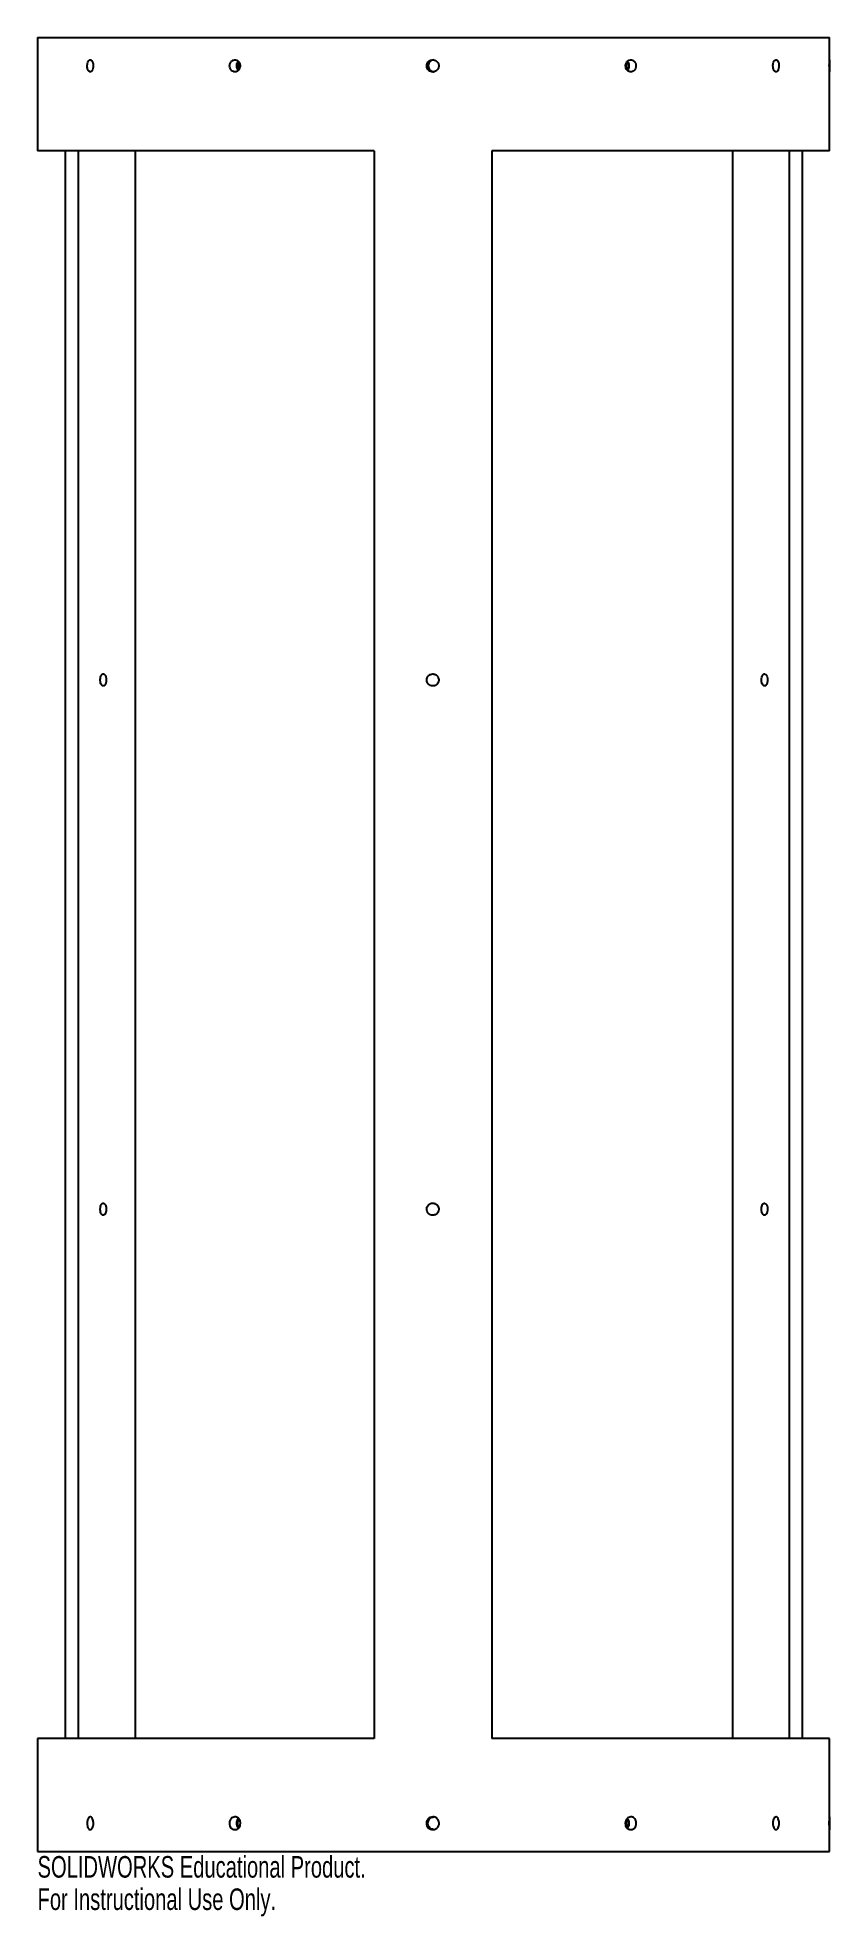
# Model space of a CAD drawing. Header units: inches. Extents: x -3.5 to 3.5, y -8.6 to 8.
import ezdxf

# ---------------------------------------------------------------- set-up
doc = ezdxf.new("R2010")
doc.units = ezdxf.units.IN
doc.header["$MEASUREMENT"] = 0
doc.styles.add('SLDTEXTSTYLE0', font='TXT', dxfattribs={"width": 0.7})

msp = doc.modelspace()

# ---------------------------------------------------------------- linework, layer by layer
at = {"color": 7, "linetype": 'Continuous', "lineweight": 25}
for p, q in [((-3.5, 8.015), (-3.5, 7.818)), ((-3.5, 8.015), (3.5, 8.015)), ((3.5, 7.818), (3.5, 8.015)), ((-3.5, 7.712), (-3.5, 7.015)), ((3.5, 7.015), (3.5, 7.712)), ((-0.525, 7.015), (-3.5, 7.015)), ((-3.256, 7.015), (-3.256, -7.015)), ((-3.14, 7.015), (-3.14, -7.015)), ((-2.636, 7.015), (-2.636, -7.015)), ((-0.525, 7.015), (-0.525, -7.015)), ((3.5, 7.015), (0.517, 7.015)), ((0.517, 7.015), (0.517, -7.015)), ((2.642, 7.015), (2.642, -7.015)), ((3.143, 7.015), (3.143, -7.015)), ((3.259, 7.015), (3.259, -7.015)), ((-3.5, -7.015), (-3.5, -7.709)), ((-0.525, -7.015), (-3.5, -7.015)), ((3.5, -7.015), (0.517, -7.015)), ((3.5, -7.709), (3.5, -7.015)), ((-3.5, -7.82), (-3.5, -8.015)), ((3.5, -8.015), (3.5, -7.82)), ((-3.5, -8.015), (3.5, -8.015))]:
    msp.add_line(p, q, dxfattribs=at)
for points, knots in [([(-3.5, 7.818), (-3.5, 7.818), (-3.5, 7.817), (-3.5, 7.816), (-3.5, 7.815), (-3.5, 7.813), (-3.5, 7.81), (-3.5, 7.808), (-3.5, 7.805), (-3.5, 7.802), (-3.5, 7.799), (-3.5, 7.795), (-3.5, 7.791), (-3.5, 7.787), (-3.5, 7.783), (-3.5, 7.778), (-3.5, 7.774), (-3.5, 7.77), (-3.5, 7.762), (-3.5, 7.748), (-3.5, 7.733), (-3.5, 7.722), (-3.5, 7.717), (-3.5, 7.713), (-3.5, 7.713), (-3.5, 7.712)], [0, 0, 0, 0, 0.029472, 0.058943, 0.088415, 0.117886, 0.147358, 0.17683, 0.206301, 0.235773, 0.265245, 0.294717, 0.324189, 0.353661, 0.383133, 0.412605, 0.442077, 0.471549, 0.501022, 0.583942, 0.749852, 0.826754, 0.894087, 0.951839, 1, 1, 1, 1]), ([(-3.031, 7.712), (-3.033, 7.712), (-3.035, 7.712), (-3.039, 7.712), (-3.04, 7.713), (-3.046, 7.716), (-3.049, 7.72), (-3.053, 7.728), (-3.054, 7.73), (-3.057, 7.736), (-3.058, 7.74), (-3.06, 7.75), (-3.061, 7.757), (-3.061, 7.769), (-3.06, 7.773), (-3.06, 7.78), (-3.059, 7.783), (-3.057, 7.794), (-3.055, 7.8), (-3.05, 7.807), (-3.049, 7.81), (-3.046, 7.813), (-3.044, 7.815), (-3.039, 7.818), (-3.035, 7.819), (-3.031, 7.818)], [0, 0, 0, 0, 0.0625, 0.0625, 0.125, 0.125, 0.25, 0.25, 0.3125, 0.3125, 0.375, 0.375, 0.5, 0.5, 0.5625, 0.5625, 0.625, 0.625, 0.75, 0.75, 0.8125, 0.8125, 0.875, 0.875, 1, 1, 1, 1]), ([(-3.031, 7.818), (-3.03, 7.818), (-3.029, 7.817), (-3.027, 7.816), (-3.025, 7.815), (-3.022, 7.813), (-3.02, 7.81), (-3.019, 7.808), (-3.017, 7.805), (-3.015, 7.802), (-3.014, 7.799), (-3.012, 7.795), (-3.011, 7.791), (-3.01, 7.787), (-3.009, 7.783), (-3.008, 7.778), (-3.008, 7.774), (-3.008, 7.77), (-3.007, 7.762), (-3.008, 7.748), (-3.012, 7.733), (-3.018, 7.722), (-3.023, 7.717), (-3.027, 7.713), (-3.03, 7.713), (-3.031, 7.712)], [0, 0, 0, 0, 0.0294716, 0.0589431, 0.0884147, 0.1178863, 0.1473579, 0.1768296, 0.2063013, 0.235773, 0.2652448, 0.2947167, 0.3241886, 0.3536606, 0.3831327, 0.4126048, 0.4420771, 0.4715494, 0.5010219, 0.5839415, 0.7498524, 0.8267537, 0.894087, 0.9518394, 1, 1, 1, 1]), ([(-1.75, 7.712), (-1.753, 7.712), (-1.757, 7.712), (-1.763, 7.712), (-1.766, 7.713), (-1.775, 7.716), (-1.781, 7.72), (-1.789, 7.728), (-1.791, 7.73), (-1.795, 7.736), (-1.796, 7.74), (-1.8, 7.75), (-1.802, 7.757), (-1.802, 7.769), (-1.801, 7.773), (-1.8, 7.78), (-1.799, 7.783), (-1.795, 7.794), (-1.791, 7.8), (-1.784, 7.807), (-1.781, 7.81), (-1.775, 7.813), (-1.772, 7.815), (-1.763, 7.818), (-1.757, 7.819), (-1.75, 7.818)], [0, 0, 0, 0, 0.0625, 0.0625, 0.125, 0.125, 0.25, 0.25, 0.3125, 0.3125, 0.375, 0.375, 0.5, 0.5, 0.5625, 0.5625, 0.625, 0.625, 0.75, 0.75, 0.8125, 0.8125, 0.875, 0.875, 1, 1, 1, 1]), ([(-1.75, 7.818), (-1.749, 7.818), (-1.746, 7.817), (-1.742, 7.816), (-1.739, 7.815), (-1.735, 7.813), (-1.732, 7.81), (-1.728, 7.808), (-1.725, 7.805), (-1.722, 7.802), (-1.72, 7.799), (-1.717, 7.795), (-1.715, 7.791), (-1.714, 7.787), (-1.712, 7.783), (-1.711, 7.778), (-1.71, 7.774), (-1.71, 7.77), (-1.709, 7.762), (-1.711, 7.748), (-1.718, 7.733), (-1.728, 7.722), (-1.736, 7.717), (-1.743, 7.713), (-1.748, 7.713), (-1.75, 7.712)], [0, 0, 0, 0, 0.029472, 0.058943, 0.088415, 0.117886, 0.147358, 0.17683, 0.206301, 0.235773, 0.265245, 0.294717, 0.324189, 0.353661, 0.383133, 0.412605, 0.442077, 0.471549, 0.501022, 0.583942, 0.749852, 0.826754, 0.894087, 0.951839, 1, 1, 1, 1]), ([(-1.724, 7.726), (-1.727, 7.73), (-1.734, 7.738), (-1.739, 7.754), (-1.74, 7.772), (-1.735, 7.789), (-1.729, 7.8), (-1.725, 7.804), (-1.725, 7.804)], [0, 0, 0, 0, 0.171961, 0.378892, 0.585797, 0.792681, 0.999579, 1, 1, 1, 1]), ([(0, 7.712), (-0.004, 7.712), (-0.008, 7.712), (-0.015, 7.712), (-0.019, 7.713), (-0.03, 7.716), (-0.036, 7.72), (-0.045, 7.728), (-0.047, 7.73), (-0.052, 7.736), (-0.054, 7.74), (-0.058, 7.75), (-0.06, 7.757), (-0.06, 7.769), (-0.06, 7.773), (-0.058, 7.78), (-0.057, 7.783), (-0.052, 7.794), (-0.048, 7.8), (-0.039, 7.807), (-0.036, 7.81), (-0.029, 7.813), (-0.026, 7.815), (-0.015, 7.818), (-0.008, 7.819), (0, 7.818)], [0, 0, 0, 0, 0.0625, 0.0625, 0.125, 0.125, 0.25, 0.25, 0.3125, 0.3125, 0.375, 0.375, 0.5, 0.5, 0.5625, 0.5625, 0.625, 0.625, 0.75, 0.75, 0.8125, 0.8125, 0.875, 0.875, 1, 1, 1, 1]), ([(0, 7.818), (-0.006, 7.816), (-0.018, 7.814), (-0.032, 7.803), (-0.043, 7.788), (-0.047, 7.77), (-0.046, 7.752), (-0.039, 7.735), (-0.026, 7.722), (-0.012, 7.714), (-0.002, 7.713), (0.002, 7.713)], [0, 0, 0, 0, 0.115466, 0.230931, 0.346405, 0.46188, 0.577346, 0.692808, 0.808277, 0.923754, 1, 1, 1, 1]), ([(0, 7.818), (0.001, 7.818), (0.004, 7.817), (0.009, 7.816), (0.013, 7.815), (0.017, 7.813), (0.021, 7.81), (0.025, 7.808), (0.029, 7.805), (0.032, 7.802), (0.035, 7.799), (0.037, 7.795), (0.04, 7.791), (0.042, 7.787), (0.044, 7.783), (0.045, 7.778), (0.046, 7.774), (0.046, 7.77), (0.047, 7.762), (0.045, 7.748), (0.037, 7.733), (0.025, 7.722), (0.016, 7.717), (0.008, 7.713), (0.002, 7.713), (0, 7.712)], [0, 0, 0, 0, 0.029472, 0.058943, 0.088415, 0.117886, 0.147358, 0.17683, 0.206301, 0.235773, 0.265245, 0.294717, 0.324189, 0.353661, 0.383133, 0.412605, 0.442077, 0.471549, 0.501022, 0.583942, 0.749852, 0.826754, 0.894087, 0.951839, 1, 1, 1, 1]), ([(1.75, 7.712), (1.747, 7.712), (1.743, 7.712), (1.737, 7.712), (1.734, 7.713), (1.724, 7.716), (1.719, 7.72), (1.711, 7.728), (1.709, 7.73), (1.705, 7.736), (1.703, 7.74), (1.699, 7.75), (1.698, 7.757), (1.698, 7.769), (1.698, 7.773), (1.7, 7.78), (1.701, 7.783), (1.705, 7.794), (1.709, 7.8), (1.716, 7.807), (1.719, 7.81), (1.724, 7.813), (1.727, 7.815), (1.737, 7.818), (1.743, 7.819), (1.75, 7.818)], [0, 0, 0, 0, 0.0625, 0.0625, 0.125, 0.125, 0.25, 0.25, 0.3125, 0.3125, 0.375, 0.375, 0.5, 0.5, 0.5625, 0.5625, 0.625, 0.625, 0.75, 0.75, 0.8125, 0.8125, 0.875, 0.875, 1, 1, 1, 1]), ([(1.713, 7.804), (1.713, 7.803), (1.718, 7.799), (1.724, 7.788), (1.728, 7.77), (1.727, 7.752), (1.722, 7.737), (1.715, 7.729), (1.713, 7.727)], [0, 0, 0, 0, 0.034206, 0.239153, 0.444104, 0.649038, 0.853964, 1, 1, 1, 1]), ([(1.75, 7.818), (1.751, 7.818), (1.754, 7.817), (1.758, 7.816), (1.761, 7.815), (1.765, 7.813), (1.768, 7.81), (1.772, 7.808), (1.775, 7.805), (1.777, 7.802), (1.78, 7.799), (1.782, 7.795), (1.784, 7.791), (1.786, 7.787), (1.788, 7.783), (1.789, 7.778), (1.79, 7.774), (1.79, 7.77), (1.79, 7.762), (1.789, 7.748), (1.782, 7.733), (1.772, 7.722), (1.764, 7.717), (1.757, 7.713), (1.752, 7.713), (1.75, 7.712)], [0, 0, 0, 0, 0.029472, 0.058943, 0.088415, 0.117886, 0.147358, 0.17683, 0.206301, 0.235773, 0.265245, 0.294717, 0.324189, 0.353661, 0.383133, 0.412605, 0.442077, 0.471549, 0.501022, 0.583942, 0.749852, 0.826754, 0.894087, 0.951839, 1, 1, 1, 1]), ([(3.031, 7.712), (3.029, 7.712), (3.027, 7.712), (3.024, 7.712), (3.022, 7.713), (3.016, 7.716), (3.013, 7.72), (3.008, 7.728), (3.007, 7.73), (3.005, 7.736), (3.004, 7.74), (3.002, 7.75), (3.001, 7.757), (3.001, 7.769), (3.001, 7.773), (3.002, 7.78), (3.002, 7.783), (3.005, 7.794), (3.007, 7.8), (3.011, 7.807), (3.013, 7.81), (3.016, 7.813), (3.018, 7.815), (3.023, 7.818), (3.027, 7.819), (3.031, 7.818)], [0, 0, 0, 0, 0.0625, 0.0625, 0.125, 0.125, 0.25, 0.25, 0.3125, 0.3125, 0.375, 0.375, 0.5, 0.5, 0.5625, 0.5625, 0.625, 0.625, 0.75, 0.75, 0.8125, 0.8125, 0.875, 0.875, 1, 1, 1, 1]), ([(3.031, 7.818), (3.032, 7.818), (3.033, 7.817), (3.036, 7.816), (3.038, 7.815), (3.04, 7.813), (3.042, 7.81), (3.044, 7.808), (3.045, 7.805), (3.047, 7.802), (3.048, 7.799), (3.05, 7.795), (3.051, 7.791), (3.052, 7.787), (3.053, 7.783), (3.053, 7.778), (3.054, 7.774), (3.054, 7.77), (3.054, 7.762), (3.053, 7.748), (3.049, 7.733), (3.044, 7.722), (3.039, 7.717), (3.035, 7.713), (3.032, 7.713), (3.031, 7.712)], [0, 0, 0, 0, 0.0294716, 0.0589431, 0.0884147, 0.1178863, 0.1473579, 0.1768296, 0.2063013, 0.235773, 0.2652448, 0.2947167, 0.3241886, 0.3536606, 0.3831327, 0.4126048, 0.4420771, 0.4715494, 0.5010219, 0.5839415, 0.7498524, 0.8267537, 0.894087, 0.9518394, 1, 1, 1, 1]), ([(3.5, 7.712), (3.5, 7.712), (3.5, 7.712), (3.5, 7.712), (3.5, 7.713), (3.5, 7.716), (3.5, 7.72), (3.5, 7.728), (3.5, 7.73), (3.5, 7.736), (3.5, 7.74), (3.5, 7.75), (3.499, 7.757), (3.499, 7.769), (3.499, 7.773), (3.5, 7.78), (3.5, 7.783), (3.5, 7.794), (3.5, 7.8), (3.5, 7.807), (3.5, 7.81), (3.5, 7.813), (3.5, 7.815), (3.5, 7.818), (3.5, 7.819), (3.5, 7.818)], [0, 0, 0, 0, 0.0625, 0.0625, 0.125, 0.125, 0.25, 0.25, 0.3125, 0.3125, 0.375, 0.375, 0.5, 0.5, 0.5625, 0.5625, 0.625, 0.625, 0.75, 0.75, 0.8125, 0.8125, 0.875, 0.875, 1, 1, 1, 1]), ([(3.5, 7.818), (3.5, 7.818), (3.5, 7.817), (3.5, 7.816), (3.5, 7.815), (3.5, 7.813), (3.5, 7.81), (3.5, 7.808), (3.5, 7.805), (3.5, 7.802), (3.5, 7.799), (3.5, 7.795), (3.5, 7.791), (3.5, 7.787), (3.5, 7.783), (3.5, 7.778), (3.5, 7.774), (3.5, 7.77), (3.5, 7.762), (3.5, 7.748), (3.5, 7.733), (3.5, 7.722), (3.5, 7.717), (3.5, 7.713), (3.5, 7.713), (3.5, 7.712)], [0, 0, 0, 0, 0.029472, 0.058943, 0.088415, 0.117886, 0.147358, 0.17683, 0.206301, 0.235773, 0.265245, 0.294717, 0.324189, 0.353661, 0.383133, 0.412605, 0.442077, 0.471549, 0.501022, 0.583942, 0.749852, 0.826754, 0.894087, 0.951839, 1, 1, 1, 1]), ([(-1.719, 7.795), (-1.72, 7.793), (-1.725, 7.785), (-1.728, 7.77), (-1.727, 7.752), (-1.723, 7.74), (-1.719, 7.735), (-1.719, 7.734)], [0, 0, 0, 0, 0.149001, 0.419417, 0.689811, 0.960195, 1, 1, 1, 1]), ([(1.719, 7.734), (1.717, 7.736), (1.713, 7.742), (1.711, 7.751), (1.71, 7.759), (1.709, 7.77), (1.711, 7.783), (1.716, 7.792), (1.719, 7.795)], [0, 0, 0, 0, 0.142571, 0.312231, 0.433097, 0.505059, 0.79436, 1, 1, 1, 1]), ([(-2.923, 2.391), (-2.926, 2.39), (-2.93, 2.388), (-2.934, 2.383), (-2.936, 2.381), (-2.938, 2.376), (-2.939, 2.374), (-2.942, 2.365), (-2.944, 2.359), (-2.946, 2.346), (-2.946, 2.339), (-2.945, 2.328), (-2.945, 2.325), (-2.944, 2.318), (-2.943, 2.315), (-2.941, 2.306), (-2.938, 2.301), (-2.933, 2.292), (-2.93, 2.289), (-2.925, 2.286), (-2.923, 2.285), (-2.92, 2.285), (-2.918, 2.285), (-2.913, 2.286), (-2.909, 2.289), (-2.903, 2.295), (-2.9, 2.3), (-2.897, 2.308), (-2.896, 2.311), (-2.895, 2.318), (-2.894, 2.321), (-2.893, 2.328), (-2.893, 2.331), (-2.892, 2.338), (-2.892, 2.341), (-2.893, 2.352), (-2.894, 2.359), (-2.897, 2.368), (-2.898, 2.371), (-2.9, 2.376), (-2.902, 2.378), (-2.906, 2.385), (-2.909, 2.388), (-2.916, 2.392), (-2.919, 2.392), (-2.923, 2.391)], [0, 0, 0, 0, 0.0625, 0.0625, 0.09375, 0.09375, 0.125, 0.125, 0.1875, 0.1875, 0.25, 0.25, 0.28125, 0.28125, 0.3125, 0.3125, 0.375, 0.375, 0.4375, 0.4375, 0.46875, 0.46875, 0.5, 0.5, 0.5625, 0.5625, 0.625, 0.625, 0.65625, 0.65625, 0.6875, 0.6875, 0.71875, 0.71875, 0.75, 0.75, 0.8125, 0.8125, 0.84375, 0.84375, 0.875, 0.875, 0.9375, 0.9375, 1, 1, 1, 1]), ([(-0.06, 2.338), (-0.06, 2.331), (-0.059, 2.324), (-0.055, 2.315), (-0.053, 2.312), (-0.049, 2.306), (-0.047, 2.303), (-0.039, 2.296), (-0.033, 2.292), (-0.021, 2.286), (-0.014, 2.285), (-0.003, 2.285), (0, 2.285), (0.007, 2.287), (0.01, 2.288), (0.02, 2.292), (0.026, 2.296), (0.036, 2.306), (0.04, 2.311), (0.044, 2.321), (0.045, 2.324), (0.046, 2.331), (0.047, 2.335), (0.047, 2.345), (0.045, 2.352), (0.04, 2.365), (0.036, 2.371), (0.029, 2.378), (0.026, 2.381), (0.02, 2.385), (0.017, 2.386), (0.011, 2.389), (0.007, 2.39), (0, 2.391), (-0.003, 2.392), (-0.014, 2.392), (-0.021, 2.39), (-0.03, 2.386), (-0.033, 2.385), (-0.039, 2.381), (-0.042, 2.378), (-0.049, 2.371), (-0.053, 2.365), (-0.058, 2.352), (-0.06, 2.345), (-0.06, 2.338)], [0, 0, 0, 0, 0.0625, 0.0625, 0.09375, 0.09375, 0.125, 0.125, 0.1875, 0.1875, 0.25, 0.25, 0.28125, 0.28125, 0.3125, 0.3125, 0.375, 0.375, 0.4375, 0.4375, 0.46875, 0.46875, 0.5, 0.5, 0.5625, 0.5625, 0.625, 0.625, 0.65625, 0.65625, 0.6875, 0.6875, 0.71875, 0.71875, 0.75, 0.75, 0.8125, 0.8125, 0.84375, 0.84375, 0.875, 0.875, 0.9375, 0.9375, 1, 1, 1, 1]), ([(2.923, 2.391), (2.919, 2.39), (2.916, 2.388), (2.911, 2.383), (2.91, 2.381), (2.907, 2.376), (2.906, 2.374), (2.903, 2.365), (2.901, 2.359), (2.899, 2.346), (2.899, 2.339), (2.9, 2.328), (2.9, 2.325), (2.901, 2.318), (2.902, 2.315), (2.905, 2.306), (2.907, 2.301), (2.913, 2.292), (2.916, 2.289), (2.921, 2.286), (2.923, 2.285), (2.926, 2.285), (2.928, 2.285), (2.933, 2.286), (2.936, 2.289), (2.942, 2.295), (2.945, 2.3), (2.948, 2.308), (2.949, 2.311), (2.95, 2.318), (2.951, 2.321), (2.952, 2.328), (2.952, 2.331), (2.952, 2.338), (2.952, 2.341), (2.952, 2.352), (2.951, 2.359), (2.948, 2.368), (2.947, 2.371), (2.945, 2.376), (2.944, 2.378), (2.94, 2.385), (2.936, 2.388), (2.93, 2.392), (2.926, 2.392), (2.923, 2.391)], [0, 0, 0, 0, 0.0625, 0.0625, 0.09375, 0.09375, 0.125, 0.125, 0.1875, 0.1875, 0.25, 0.25, 0.28125, 0.28125, 0.3125, 0.3125, 0.375, 0.375, 0.4375, 0.4375, 0.46875, 0.46875, 0.5, 0.5, 0.5625, 0.5625, 0.625, 0.625, 0.65625, 0.65625, 0.6875, 0.6875, 0.71875, 0.71875, 0.75, 0.75, 0.8125, 0.8125, 0.84375, 0.84375, 0.875, 0.875, 0.9375, 0.9375, 1, 1, 1, 1]), ([(-2.923, -2.286), (-2.926, -2.286), (-2.93, -2.289), (-2.934, -2.294), (-2.936, -2.296), (-2.938, -2.3), (-2.939, -2.303), (-2.942, -2.311), (-2.944, -2.318), (-2.946, -2.331), (-2.946, -2.338), (-2.945, -2.348), (-2.945, -2.352), (-2.944, -2.358), (-2.943, -2.362), (-2.941, -2.371), (-2.938, -2.376), (-2.933, -2.385), (-2.93, -2.388), (-2.925, -2.391), (-2.923, -2.391), (-2.92, -2.392), (-2.918, -2.392), (-2.913, -2.39), (-2.909, -2.388), (-2.903, -2.381), (-2.9, -2.377), (-2.897, -2.368), (-2.896, -2.365), (-2.895, -2.359), (-2.894, -2.356), (-2.893, -2.349), (-2.893, -2.346), (-2.892, -2.339), (-2.892, -2.335), (-2.893, -2.325), (-2.894, -2.318), (-2.897, -2.309), (-2.898, -2.306), (-2.9, -2.301), (-2.902, -2.298), (-2.906, -2.292), (-2.909, -2.289), (-2.916, -2.285), (-2.919, -2.285), (-2.923, -2.286)], [0, 0, 0, 0, 0.0625, 0.0625, 0.09375, 0.09375, 0.125, 0.125, 0.1875, 0.1875, 0.25, 0.25, 0.28125, 0.28125, 0.3125, 0.3125, 0.375, 0.375, 0.4375, 0.4375, 0.46875, 0.46875, 0.5, 0.5, 0.5625, 0.5625, 0.625, 0.625, 0.65625, 0.65625, 0.6875, 0.6875, 0.71875, 0.71875, 0.75, 0.75, 0.8125, 0.8125, 0.84375, 0.84375, 0.875, 0.875, 0.9375, 0.9375, 1, 1, 1, 1]), ([(-0.06, -2.338), (-0.06, -2.345), (-0.059, -2.352), (-0.055, -2.362), (-0.053, -2.365), (-0.049, -2.371), (-0.047, -2.374), (-0.039, -2.381), (-0.033, -2.385), (-0.021, -2.39), (-0.014, -2.392), (-0.003, -2.392), (0, -2.391), (0.007, -2.39), (0.01, -2.389), (0.02, -2.385), (0.026, -2.381), (0.036, -2.371), (0.04, -2.365), (0.044, -2.355), (0.045, -2.352), (0.046, -2.345), (0.047, -2.342), (0.047, -2.331), (0.045, -2.324), (0.04, -2.312), (0.036, -2.306), (0.029, -2.298), (0.026, -2.296), (0.02, -2.292), (0.017, -2.29), (0.011, -2.288), (0.007, -2.287), (0, -2.285), (-0.003, -2.285), (-0.014, -2.285), (-0.021, -2.286), (-0.03, -2.29), (-0.033, -2.292), (-0.039, -2.296), (-0.042, -2.298), (-0.049, -2.306), (-0.053, -2.311), (-0.058, -2.324), (-0.06, -2.331), (-0.06, -2.338)], [0, 0, 0, 0, 0.0625, 0.0625, 0.09375, 0.09375, 0.125, 0.125, 0.1875, 0.1875, 0.25, 0.25, 0.28125, 0.28125, 0.3125, 0.3125, 0.375, 0.375, 0.4375, 0.4375, 0.46875, 0.46875, 0.5, 0.5, 0.5625, 0.5625, 0.625, 0.625, 0.65625, 0.65625, 0.6875, 0.6875, 0.71875, 0.71875, 0.75, 0.75, 0.8125, 0.8125, 0.84375, 0.84375, 0.875, 0.875, 0.9375, 0.9375, 1, 1, 1, 1]), ([(2.923, -2.286), (2.919, -2.286), (2.916, -2.289), (2.911, -2.294), (2.91, -2.296), (2.907, -2.3), (2.906, -2.303), (2.903, -2.311), (2.901, -2.318), (2.899, -2.331), (2.899, -2.338), (2.9, -2.348), (2.9, -2.352), (2.901, -2.358), (2.902, -2.362), (2.905, -2.371), (2.907, -2.376), (2.913, -2.385), (2.916, -2.388), (2.921, -2.391), (2.923, -2.391), (2.926, -2.392), (2.928, -2.392), (2.933, -2.39), (2.936, -2.388), (2.942, -2.381), (2.945, -2.377), (2.948, -2.368), (2.949, -2.365), (2.95, -2.359), (2.951, -2.356), (2.952, -2.349), (2.952, -2.346), (2.952, -2.339), (2.952, -2.335), (2.952, -2.325), (2.951, -2.318), (2.948, -2.309), (2.947, -2.306), (2.945, -2.301), (2.944, -2.298), (2.94, -2.292), (2.936, -2.289), (2.93, -2.285), (2.926, -2.285), (2.923, -2.286)], [0, 0, 0, 0, 0.0625, 0.0625, 0.09375, 0.09375, 0.125, 0.125, 0.1875, 0.1875, 0.25, 0.25, 0.28125, 0.28125, 0.3125, 0.3125, 0.375, 0.375, 0.4375, 0.4375, 0.46875, 0.46875, 0.5, 0.5, 0.5625, 0.5625, 0.625, 0.625, 0.65625, 0.65625, 0.6875, 0.6875, 0.71875, 0.71875, 0.75, 0.75, 0.8125, 0.8125, 0.84375, 0.84375, 0.875, 0.875, 0.9375, 0.9375, 1, 1, 1, 1]), ([(-3.5, -7.709), (-3.5, -7.71), (-3.5, -7.713), (-3.5, -7.725), (-3.5, -7.74), (-3.5, -7.759), (-3.5, -7.778), (-3.5, -7.796), (-3.5, -7.81), (-3.5, -7.819), (-3.5, -7.82), (-3.5, -7.82)], [0, 0, 0, 0, 0.115407, 0.231601, 0.347807, 0.464015, 0.580213, 0.696406, 0.812608, 0.928817, 1, 1, 1, 1]), ([(-3.062, -7.765), (-3.062, -7.761), (-3.062, -7.758), (-3.061, -7.75), (-3.061, -7.747), (-3.059, -7.74), (-3.059, -7.737), (-3.057, -7.731), (-3.055, -7.728), (-3.052, -7.72), (-3.048, -7.716), (-3.042, -7.71), (-3.038, -7.709), (-3.033, -7.709), (-3.031, -7.709), (-3.027, -7.71), (-3.025, -7.711), (-3.022, -7.714), (-3.02, -7.716), (-3.017, -7.72), (-3.016, -7.722), (-3.012, -7.73), (-3.01, -7.737), (-3.007, -7.747), (-3.007, -7.75), (-3.006, -7.758), (-3.006, -7.761), (-3.006, -7.772), (-3.007, -7.78), (-3.009, -7.793), (-3.012, -7.8), (-3.016, -7.808), (-3.017, -7.81), (-3.02, -7.814), (-3.022, -7.816), (-3.025, -7.819), (-3.027, -7.82), (-3.031, -7.821), (-3.033, -7.821), (-3.038, -7.822), (-3.042, -7.82), (-3.047, -7.816), (-3.048, -7.814), (-3.051, -7.81), (-3.053, -7.808), (-3.057, -7.8), (-3.059, -7.793), (-3.061, -7.78), (-3.062, -7.772), (-3.062, -7.765)], [0, 0, 0, 0, 0.03125, 0.03125, 0.0625, 0.0625, 0.09375, 0.09375, 0.125, 0.125, 0.1875, 0.1875, 0.25, 0.25, 0.28125, 0.28125, 0.3125, 0.3125, 0.34375, 0.34375, 0.375, 0.375, 0.4375, 0.4375, 0.46875, 0.46875, 0.5, 0.5, 0.5625, 0.5625, 0.625, 0.625, 0.65625, 0.65625, 0.6875, 0.6875, 0.71875, 0.71875, 0.75, 0.75, 0.8125, 0.8125, 0.84375, 0.84375, 0.875, 0.875, 0.9375, 0.9375, 1, 1, 1, 1]), ([(-1.804, -7.765), (-1.804, -7.761), (-1.804, -7.758), (-1.803, -7.75), (-1.802, -7.747), (-1.8, -7.74), (-1.798, -7.737), (-1.794, -7.731), (-1.792, -7.728), (-1.786, -7.72), (-1.78, -7.716), (-1.769, -7.71), (-1.762, -7.709), (-1.753, -7.709), (-1.749, -7.709), (-1.743, -7.71), (-1.74, -7.711), (-1.734, -7.714), (-1.731, -7.716), (-1.726, -7.72), (-1.723, -7.722), (-1.717, -7.73), (-1.713, -7.737), (-1.709, -7.747), (-1.708, -7.75), (-1.707, -7.758), (-1.707, -7.761), (-1.707, -7.772), (-1.708, -7.78), (-1.713, -7.793), (-1.717, -7.8), (-1.723, -7.808), (-1.726, -7.81), (-1.731, -7.814), (-1.734, -7.816), (-1.74, -7.819), (-1.743, -7.82), (-1.749, -7.821), (-1.752, -7.821), (-1.762, -7.822), (-1.768, -7.82), (-1.777, -7.816), (-1.78, -7.814), (-1.785, -7.81), (-1.788, -7.808), (-1.795, -7.8), (-1.798, -7.793), (-1.803, -7.78), (-1.804, -7.772), (-1.804, -7.765)], [0, 0, 0, 0, 0.03125, 0.03125, 0.0625, 0.0625, 0.09375, 0.09375, 0.125, 0.125, 0.1875, 0.1875, 0.25, 0.25, 0.28125, 0.28125, 0.3125, 0.3125, 0.34375, 0.34375, 0.375, 0.375, 0.4375, 0.4375, 0.46875, 0.46875, 0.5, 0.5, 0.5625, 0.5625, 0.625, 0.625, 0.65625, 0.65625, 0.6875, 0.6875, 0.71875, 0.71875, 0.75, 0.75, 0.8125, 0.8125, 0.84375, 0.84375, 0.875, 0.875, 0.9375, 0.9375, 1, 1, 1, 1]), ([(-1.724, -7.722), (-1.727, -7.725), (-1.733, -7.731), (-1.74, -7.746), (-1.743, -7.765), (-1.74, -7.784), (-1.733, -7.799), (-1.727, -7.805), (-1.724, -7.808)], [0, 0, 0, 0, 0.109945, 0.303717, 0.497473, 0.691201, 0.884927, 1, 1, 1, 1]), ([(-1.719, -7.801), (-1.721, -7.797), (-1.727, -7.788), (-1.731, -7.771), (-1.73, -7.752), (-1.725, -7.737), (-1.72, -7.731), (-1.719, -7.729)], [0, 0, 0, 0, 0.180169, 0.421715, 0.663239, 0.904752, 1, 1, 1, 1]), ([(-0.063, -7.765), (-0.063, -7.761), (-0.063, -7.758), (-0.061, -7.75), (-0.06, -7.747), (-0.057, -7.74), (-0.056, -7.737), (-0.052, -7.731), (-0.049, -7.728), (-0.041, -7.72), (-0.035, -7.716), (-0.021, -7.71), (-0.014, -7.709), (-0.003, -7.709), (0.001, -7.709), (0.008, -7.71), (0.012, -7.711), (0.018, -7.714), (0.022, -7.716), (0.028, -7.72), (0.031, -7.722), (0.039, -7.73), (0.043, -7.737), (0.047, -7.747), (0.048, -7.75), (0.049, -7.758), (0.05, -7.761), (0.05, -7.772), (0.048, -7.78), (0.043, -7.793), (0.039, -7.8), (0.031, -7.808), (0.028, -7.81), (0.022, -7.814), (0.018, -7.816), (0.012, -7.819), (0.008, -7.82), (0.001, -7.821), (-0.003, -7.821), (-0.014, -7.822), (-0.021, -7.82), (-0.032, -7.816), (-0.035, -7.814), (-0.041, -7.81), (-0.044, -7.808), (-0.052, -7.8), (-0.056, -7.793), (-0.062, -7.78), (-0.063, -7.772), (-0.063, -7.765)], [0, 0, 0, 0, 0.03125, 0.03125, 0.0625, 0.0625, 0.09375, 0.09375, 0.125, 0.125, 0.1875, 0.1875, 0.25, 0.25, 0.28125, 0.28125, 0.3125, 0.3125, 0.34375, 0.34375, 0.375, 0.375, 0.4375, 0.4375, 0.46875, 0.46875, 0.5, 0.5, 0.5625, 0.5625, 0.625, 0.625, 0.65625, 0.65625, 0.6875, 0.6875, 0.71875, 0.71875, 0.75, 0.75, 0.8125, 0.8125, 0.84375, 0.84375, 0.875, 0.875, 0.9375, 0.9375, 1, 1, 1, 1]), ([(-0.002, -7.821), (-0.007, -7.819), (-0.019, -7.817), (-0.034, -7.805), (-0.045, -7.79), (-0.051, -7.771), (-0.049, -7.752), (-0.042, -7.734), (-0.029, -7.72), (-0.014, -7.711), (-0.004, -7.71), (0, -7.709)], [0, 0, 0, 0, 0.105341, 0.222636, 0.339945, 0.457257, 0.574558, 0.691853, 0.809157, 0.92647, 1, 1, 1, 1]), ([(1.695, -7.765), (1.695, -7.761), (1.695, -7.758), (1.697, -7.75), (1.698, -7.747), (1.7, -7.74), (1.702, -7.737), (1.705, -7.731), (1.707, -7.728), (1.714, -7.72), (1.72, -7.716), (1.731, -7.71), (1.738, -7.709), (1.747, -7.709), (1.751, -7.709), (1.757, -7.71), (1.76, -7.711), (1.766, -7.714), (1.769, -7.716), (1.774, -7.72), (1.776, -7.722), (1.783, -7.73), (1.787, -7.737), (1.791, -7.747), (1.791, -7.75), (1.793, -7.758), (1.793, -7.761), (1.793, -7.772), (1.792, -7.78), (1.787, -7.793), (1.783, -7.8), (1.777, -7.808), (1.774, -7.81), (1.769, -7.814), (1.766, -7.816), (1.76, -7.819), (1.757, -7.82), (1.751, -7.821), (1.748, -7.821), (1.738, -7.822), (1.731, -7.82), (1.723, -7.816), (1.72, -7.814), (1.714, -7.81), (1.712, -7.808), (1.705, -7.8), (1.701, -7.793), (1.696, -7.78), (1.695, -7.772), (1.695, -7.765)], [0, 0, 0, 0, 0.03125, 0.03125, 0.0625, 0.0625, 0.09375, 0.09375, 0.125, 0.125, 0.1875, 0.1875, 0.25, 0.25, 0.28125, 0.28125, 0.3125, 0.3125, 0.34375, 0.34375, 0.375, 0.375, 0.4375, 0.4375, 0.46875, 0.46875, 0.5, 0.5, 0.5625, 0.5625, 0.625, 0.625, 0.65625, 0.65625, 0.6875, 0.6875, 0.71875, 0.71875, 0.75, 0.75, 0.8125, 0.8125, 0.84375, 0.84375, 0.875, 0.875, 0.9375, 0.9375, 1, 1, 1, 1]), ([(1.719, -7.729), (1.716, -7.733), (1.71, -7.742), (1.706, -7.759), (1.707, -7.778), (1.712, -7.793), (1.717, -7.799), (1.719, -7.801)], [0, 0, 0, 0, 0.181744, 0.423327, 0.664889, 0.90644, 1, 1, 1, 1]), ([(1.713, -7.808), (1.714, -7.807), (1.72, -7.802), (1.726, -7.79), (1.731, -7.771), (1.73, -7.752), (1.724, -7.734), (1.717, -7.726), (1.713, -7.722)], [0, 0, 0, 0, 0.055212, 0.248637, 0.442067, 0.635479, 0.828882, 1, 1, 1, 1]), ([(2.999, -7.765), (2.999, -7.761), (2.999, -7.758), (3, -7.75), (3.001, -7.747), (3.002, -7.74), (3.003, -7.737), (3.005, -7.731), (3.006, -7.728), (3.01, -7.72), (3.013, -7.716), (3.02, -7.71), (3.024, -7.709), (3.03, -7.709), (3.031, -7.709), (3.035, -7.71), (3.037, -7.711), (3.04, -7.714), (3.042, -7.716), (3.045, -7.72), (3.046, -7.722), (3.05, -7.73), (3.052, -7.737), (3.054, -7.747), (3.055, -7.75), (3.056, -7.758), (3.056, -7.761), (3.056, -7.772), (3.055, -7.78), (3.052, -7.793), (3.05, -7.8), (3.046, -7.808), (3.045, -7.81), (3.042, -7.814), (3.04, -7.816), (3.037, -7.819), (3.035, -7.82), (3.031, -7.821), (3.03, -7.821), (3.024, -7.822), (3.02, -7.82), (3.015, -7.816), (3.013, -7.814), (3.01, -7.81), (3.009, -7.808), (3.005, -7.8), (3.003, -7.793), (3, -7.78), (2.999, -7.772), (2.999, -7.765)], [0, 0, 0, 0, 0.03125, 0.03125, 0.0625, 0.0625, 0.09375, 0.09375, 0.125, 0.125, 0.1875, 0.1875, 0.25, 0.25, 0.28125, 0.28125, 0.3125, 0.3125, 0.34375, 0.34375, 0.375, 0.375, 0.4375, 0.4375, 0.46875, 0.46875, 0.5, 0.5, 0.5625, 0.5625, 0.625, 0.625, 0.65625, 0.65625, 0.6875, 0.6875, 0.71875, 0.71875, 0.75, 0.75, 0.8125, 0.8125, 0.84375, 0.84375, 0.875, 0.875, 0.9375, 0.9375, 1, 1, 1, 1]), ([(3.499, -7.765), (3.499, -7.76), (3.499, -7.755), (3.499, -7.745), (3.5, -7.74), (3.5, -7.727), (3.5, -7.719), (3.5, -7.71), (3.5, -7.708), (3.5, -7.709), (3.5, -7.71), (3.5, -7.714), (3.5, -7.716), (3.5, -7.722), (3.5, -7.726), (3.5, -7.734), (3.5, -7.738), (3.5, -7.753), (3.5, -7.763), (3.5, -7.783), (3.5, -7.793), (3.5, -7.805), (3.5, -7.809), (3.5, -7.815), (3.5, -7.817), (3.5, -7.819)], [0, 0, 0, 0, 0.0625, 0.0625, 0.125, 0.125, 0.25, 0.25, 0.375, 0.375, 0.4375, 0.4375, 0.5, 0.5, 0.5625, 0.5625, 0.625, 0.625, 0.75, 0.75, 0.875, 0.875, 0.9375, 0.9375, 1, 1, 1, 1]), ([(3.5, -7.82), (3.5, -7.821), (3.5, -7.823), (3.5, -7.819), (3.5, -7.81), (3.5, -7.795), (3.499, -7.779), (3.499, -7.769), (3.499, -7.765)], [0, 0, 0, 0, 0.077266, 0.276684, 0.476107, 0.675556, 0.875012, 1, 1, 1, 1])]:
    msp.add_open_spline(points, degree=3, knots=knots, dxfattribs=at)

# ---------------------------------------------------------------- texts
at = {"color": 7, "linetype": 'Continuous', "char_height": 0.1903, "attachment_point": 1, "style": 'SLDTEXTSTYLE0'}
for s, insert in [('SOLIDWORKS Educational Product.', (-3.5, -8.055)), ('For Instructional Use Only.', (-3.5, -8.341))]:
    msp.add_mtext(s, dxfattribs=dict(at, insert=insert))

doc.saveas('drawing.dxf')
